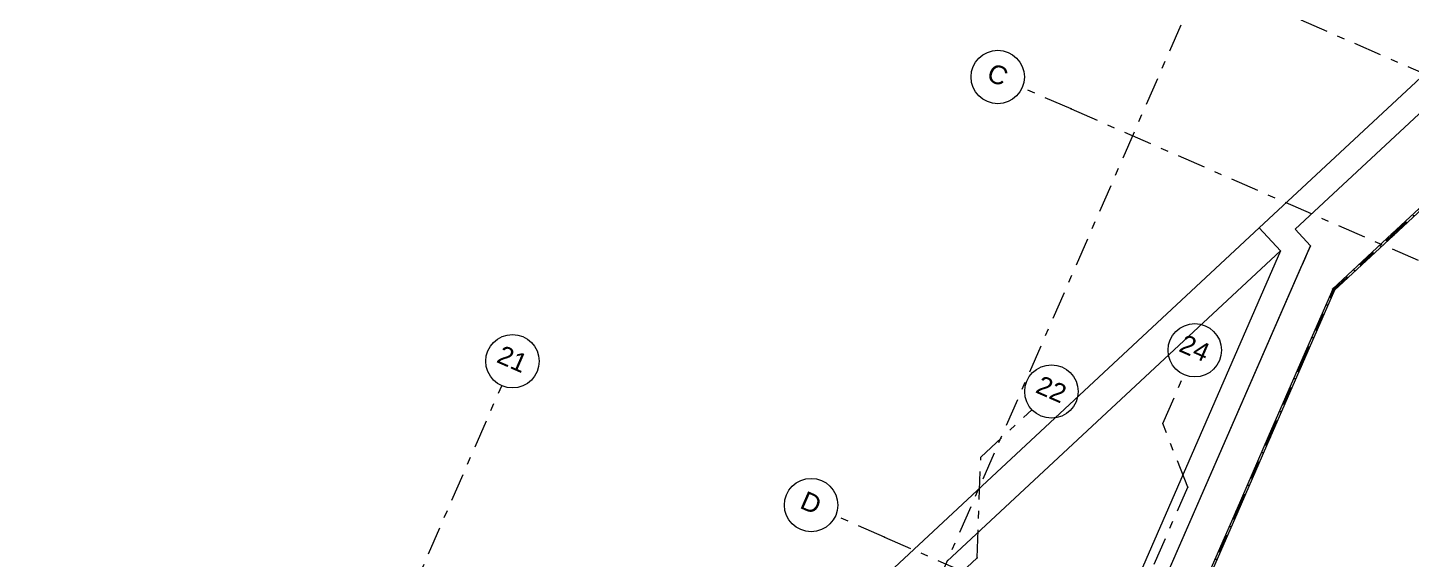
# Model space of a CAD drawing. Header units: millimetres. Extents: x -50172 to 90294, y -72116 to 25069.
# Drawn here: x -16339 to 9588, y -3 to 9958 of the extents above; entities that cross this region are included whole.
import ezdxf
from ezdxf.enums import TextEntityAlignment as Align

# ---------------------------------------------------------------- set-up
doc = ezdxf.new("R2010")
doc.units = ezdxf.units.MM
doc.header["$MEASUREMENT"] = 0
doc.linetypes.add('Dot & Dashed', pattern=[670.277762, 352.777767, -176.388884, 0, -141.111112])
doc.linetypes.add('Double Dashed', pattern=[1093.611073, 529.166651, -211.666656, 141.111112, -211.666656])
for name, color, linetype in [('A-15-MG_Structural_Grid', 7, 'Continuous'), ('A-20-M_Floor_Slab', 7, 'Continuous'), ('A-25-M_Wall_Ext', 7, 'Continuous'), ('A-25-M_Wall_Ext_Existing_HUB', 7, 'Continuous'), ('New_A-15-MG_Structural_Grid_Phase_2', 7, 'Continuous')]:
    doc.layers.add(name, color=color, linetype=linetype)
for name, color, linetype, lineweight, true_color in [('A-15-MG_Structural_Grid_Pen_No__163', 7, 'Continuous', 0, 0x750077), ('A-25-M_Wall_Ext_Existing_HUB_Pen_No__107', 7, 'Continuous', 15, 0xa6a6a6), ('A-25-M_Wall_Ext_Pen_No__64', 7, 'Continuous', 20, 0x606060), ('A-95-P_Drawing_Pen_No__82', 7, 'Continuous', 20, 0xaaaaaa), ('New_A-15-MG_Structural_Grid_Phase_2_Pen_No__222', 7, 'Continuous', 13, 0x65af33)]:
    doc.layers.add(name, color=color, linetype=linetype, lineweight=lineweight, true_color=true_color)
for name, color, linetype, lineweight in [('A-20-M_Floor_Slab_Pen_No__89', 8, 'Continuous', 20), ('A-25-M_Wall_Ext_Existing_HUB_Pen_No__1', 7, 'Continuous', 13), ('A-25-M_Wall_Ext_Existing_HUB_Pen_No__87', 8, 'Continuous', 20), ('A-25-M_Wall_Ext_Pen_No__16', 7, 'Continuous', 20)]:
    doc.layers.add(name, color=color, linetype=linetype, lineweight=lineweight)
doc.styles.add('GENERATED_STYLE_4', font='')
doc.styles.get('GENERATED_STYLE_4').set_extended_font_data('Swis721 BT')
pattern_1 = [(60, (0, 0), (-43.30127, 25), []), (120, (0, 0), (43.30127, 25), [])]
pattern_2 = [(45, (0, 0), (-91.9239, 91.9239), []), (135, (0, 0), (91.9239, 91.9239), [])]

# ---------------------------------------------------------------- blocks, each defined once
blk = doc.blocks.new('Slab_3_2', base_point=(4432, -1613))
at = {"layer": 'A-20-M_Floor_Slab_Pen_No__89', "linetype": 'Continuous', "flags": 128}
blk.add_lwpolyline([(4432, -1613), (7696, 5872), (7408, 6182), (17660, 15722), (18396, 14931), (19387, 17203), (53700, 2240), (53656, 2139), (53757, 2096), (44518, -19093), (12656, -5199), (14737, -426), (12206, 678), (10124, -4095), (12656, -5199)], close=True, dxfattribs=at)
blk = doc.blocks.new('Wall_6_2', base_point=(7137, 5777))
at = {"layer": 'A-25-M_Wall_Ext_Existing_HUB_Pen_No__87', "linetype": 'Continuous', "flags": 128}
for points in [[(7137, 5777), (3808, -1858)], [(7635, 5733), (7585, 5618)], [(7696, 5872), (7635, 5733)], [(4432, -1613), (7534, 5501)], [(7585, 5618), (7534, 5501)]]:
    blk.add_lwpolyline(points, dxfattribs=at)
blk = doc.blocks.new('Wall_32_2', base_point=(17337, 16069))
at = {"layer": 'A-25-M_Wall_Ext_Existing_HUB_Pen_No__107', "linetype": 'Continuous'}
h = blk.add_hatch(dxfattribs=at)
h.set_pattern_fill('613_01__ad_AR_SAND_0002', color=256, style=0, pattern_type=2)
h.set_pattern_definition([(103.994, (0, 0), (-1137.956, 451.32), [0, -965.2, 0, -1079.5, 0, -1031.875]), (73.994, (0, 0), (-1195.13, 1745.31), [0, -520.7, 0, -869.95, 0, -333.375]), (33.994, (-311.5, -716.2), (785.414, 1814.82), [0, -317.5, 0, -1143, 0, -1492.25]), (23.994, (-311.5, -716.2), (250.28, 1972.77), [0, -158.75, 0, -749.3, 0, -857.25])])
h.paths.add_polyline_path([(17609, 16322), (17679, 16247), (17684, 16392)])
h = blk.add_hatch(dxfattribs=at)
h.set_pattern_fill('Concrete_Block_0002', color=256, style=0, pattern_type=2)
h.set_pattern_definition(pattern_2)
h.paths.add_polyline_path([(17407, 15994), (17509, 16089), (17439, 16164), (17337, 16069)])
h = blk.add_hatch(dxfattribs=at)
h.set_pattern_fill('Concrete_Block_0002', color=256, style=0, pattern_type=2)
h.set_pattern_definition(pattern_2)
h.paths.add_polyline_path([(17486, 15908), (17589, 16003), (17509, 16089), (17407, 15994)])
h = blk.add_hatch(dxfattribs=at)
h.set_pattern_fill('Batt_Insulation_0002', color=256, style=0, pattern_type=2)
h.set_pattern_definition(pattern_1)
h.paths.add_polyline_path([(17509, 16089), (17593, 16167), (17523, 16242), (17439, 16164)])
h = blk.add_hatch(dxfattribs=at)
h.set_pattern_fill('Batt_Insulation_0002', color=256, style=0, pattern_type=2)
h.set_pattern_definition(pattern_1)
h.paths.add_polyline_path([(17589, 16003), (17673, 16082), (17593, 16167), (17509, 16089)])
h = blk.add_hatch(dxfattribs=at)
h.set_pattern_fill('Batt_Insulation_0002', color=256, style=0, pattern_type=2)
h.set_pattern_definition(pattern_1)
h.paths.add_polyline_path([(17589, 16003), (17667, 15919), (17673, 16082)])
h = blk.add_hatch(dxfattribs=at)
h.set_pattern_fill('Concrete_Block_0002', color=256, style=0, pattern_type=2)
h.set_pattern_definition(pattern_2)
h.paths.add_polyline_path([(17565, 15824), (17667, 15919), (17589, 16003), (17486, 15908)])
h = blk.add_hatch(dxfattribs=at)
h.set_pattern_fill('Concrete_Block_0002', color=256, style=0, pattern_type=2)
h.set_pattern_definition(pattern_2)
h.paths.add_polyline_path([(17565, 15824), (17660, 15721), (17667, 15919)])
at = {"layer": 'A-25-M_Wall_Ext_Existing_HUB_Pen_No__1', "linetype": 'Continuous'}
for p, q in [((17509, 16089), (17439, 16164)), ((17589, 16003), (17509, 16089)), ((17593, 16167), (17523, 16242)), ((17673, 16082), (17593, 16167)), ((17679, 16247), (17609, 16322)), ((17407, 15994), (17337, 16069)), ((17486, 15908), (17407, 15994)), ((17565, 15824), (17486, 15908)), ((17660, 15721), (17565, 15824)), ((17667, 15919), (17589, 16003))]:
    blk.add_line(p, q, dxfattribs=at)
at = {"layer": 'A-25-M_Wall_Ext_Existing_HUB_Pen_No__1', "linetype": 'Continuous', "flags": 128}
for points in [[(17684, 16392), (17609, 16322)], [(17439, 16164), (17337, 16069)], [(17523, 16242), (17439, 16164)], [(17609, 16322), (17523, 16242)]]:
    blk.add_lwpolyline(points, dxfattribs=at)
at = {"layer": 'A-25-M_Wall_Ext_Existing_HUB_Pen_No__87', "linetype": 'Continuous', "flags": 128}
for points in [[(17337, 16069), (6738, 6206)], [(7409, 6182), (17660, 15721)]]:
    blk.add_lwpolyline(points, dxfattribs=at)
blk = doc.blocks.new('Wall_40_2', base_point=(6738, 6206))
at = {"layer": 'A-25-M_Wall_Ext_Existing_HUB_Pen_No__87', "linetype": 'Continuous', "flags": 128}
for points in [[(6738, 6206), (7137, 5777)], [(7696, 5872), (7409, 6182)]]:
    blk.add_lwpolyline(points, dxfattribs=at)
blk = doc.blocks.new('Standard grid marker')
at = {"layer": 'A-15-MG_Structural_Grid_Pen_No__163', "linetype": 'Double Dashed'}
blk.add_line((1000, 0), (29726, 0), dxfattribs=at)
at = {"layer": 'A-15-MG_Structural_Grid_Pen_No__163', "style": 'GENERATED_STYLE_4'}
for tag, p in [('AC_MarkerText_1_0', (-500, 41)), ('AC_MarkerText_1_1', (31226, 41))]:
    blk.add_attdef(tag, text='', height=350, rotation=90, dxfattribs=at).set_placement(p, align=Align.MIDDLE_CENTER)
blk = doc.blocks.new('Standard grid marker_3')
at = {"layer": 'A-15-MG_Structural_Grid_Pen_No__163', "linetype": 'Double Dashed'}
for q in [(0, 0), (74255, 0)]:
    blk.add_line((1000, 0), q, dxfattribs=at)
at = {"layer": 'A-15-MG_Structural_Grid_Pen_No__163', "linetype": 'Continuous'}
blk.add_circle((-500, 0), 500, dxfattribs=at)
at = {"layer": 'A-15-MG_Structural_Grid_Pen_No__163', "linetype": 'Double Dashed'}
blk.add_point((1000, 0), dxfattribs=at)
blk.add_point((1000, 0), dxfattribs=at)
at = {"layer": 'A-15-MG_Structural_Grid_Pen_No__163', "style": 'GENERATED_STYLE_4'}
for tag, p in [('AC_MarkerText_1_0', (-500, 43)), ('AC_MarkerText_1_1', (75755, 43))]:
    blk.add_attdef(tag, text='', height=350, rotation=360, dxfattribs=at).set_placement(p, align=Align.MIDDLE_CENTER)
blk = doc.blocks.new('Railing Horizontal 19_3')
at = {"layer": 'A-25-M_Wall_Ext_Pen_No__16', "linetype": 'Dot & Dashed'}
blk.add_line((0, 0), (1510, 0), dxfattribs=at)
at = {"layer": 'A-25-M_Wall_Ext_Pen_No__64', "linetype": 'Continuous'}
for p, q in [((20, 20), (-20, 20)), ((-20, 20), (-20, -20)), ((0, 20), (0, -20)), ((1510, 20), (0, 20)), ((20, -20), (20, 20)), ((1530, 20), (1490, 20)), ((1490, 20), (1490, -20)), ((1510, -20), (1510, 20)), ((1530, -20), (1530, 20)), ((-20, -20), (20, -20)), ((0, -20), (1510, -20)), ((1490, -20), (1530, -20))]:
    blk.add_line(p, q, dxfattribs=at)
blk = doc.blocks.new('Standard grid marker_4')
at = {"layer": 'New_A-15-MG_Structural_Grid_Phase_2_Pen_No__222', "linetype": 'Double Dashed'}
for p, q in [((2643, 0), (1307, -1335)), ((2643, 0), (48998, 0)), ((1307, -1335), (0, -1335))]:
    blk.add_line(p, q, dxfattribs=at)
at = {"layer": 'New_A-15-MG_Structural_Grid_Phase_2_Pen_No__222', "linetype": 'Continuous'}
blk.add_circle((-500, -1335), 500, dxfattribs=at)
at = {"layer": 'New_A-15-MG_Structural_Grid_Phase_2_Pen_No__222', "linetype": 'Double Dashed'}
blk.add_point((2643, 0), dxfattribs=at)
at = {"layer": 'New_A-15-MG_Structural_Grid_Phase_2_Pen_No__222', "style": 'GENERATED_STYLE_4'}
blk.add_attdef('AC_MarkerText_1', text='', height=350, rotation=113.5, dxfattribs=at).set_placement((-500, -1294), align=Align.MIDDLE_CENTER)
blk = doc.blocks.new('Standard grid marker_17')
at = {"layer": 'New_A-15-MG_Structural_Grid_Phase_2_Pen_No__222', "linetype": 'Double Dashed'}
blk.add_line((39496, 0), (58242, 0), dxfattribs=at)
at = {"layer": 'New_A-15-MG_Structural_Grid_Phase_2_Pen_No__222', "linetype": 'Continuous'}
blk.add_circle((58742, 0), 500, dxfattribs=at)
at = {"layer": 'New_A-15-MG_Structural_Grid_Phase_2_Pen_No__222', "style": 'GENERATED_STYLE_4'}
for tag, p in [('AC_MarkerText_1_0', (-500, 41)), ('AC_MarkerText_1_1', (58742, 41))]:
    blk.add_attdef(tag, text='', height=350, rotation=270, dxfattribs=at).set_placement(p, align=Align.MIDDLE_CENTER)
blk = doc.blocks.new('Standard grid marker_19')
at = {"layer": 'New_A-15-MG_Structural_Grid_Phase_2_Pen_No__222', "linetype": 'Double Dashed'}
for p, q in [((37382, 0), (38287, 905)), ((38287, 905), (39287, 905)), ((1905, 0), (37382, 0))]:
    blk.add_line(p, q, dxfattribs=at)
at = {"layer": 'New_A-15-MG_Structural_Grid_Phase_2_Pen_No__222', "linetype": 'Continuous'}
blk.add_circle((39787, 905), 500, dxfattribs=at)
at = {"layer": 'New_A-15-MG_Structural_Grid_Phase_2_Pen_No__222', "linetype": 'Double Dashed'}
blk.add_point((37382, 0), dxfattribs=at)
at = {"layer": 'New_A-15-MG_Structural_Grid_Phase_2_Pen_No__222', "style": 'GENERATED_STYLE_4'}
for tag, p in [('AC_MarkerText_1_0', (-500, 946)), ('AC_MarkerText_1_1', (39787, 946))]:
    blk.add_attdef(tag, text='', height=350, rotation=270, dxfattribs=at).set_placement(p, align=Align.MIDDLE_CENTER)

msp = doc.modelspace()

# ---------------------------------------------------------------- linework, layer by layer
at = {"layer": 'A-95-P_Drawing_Pen_No__82', "linetype": 'Continuous'}
for p, q in [((6738, 6205.6), (-97.6, -155.4)), ((7137.3, 5776.6), (892, -34.9))]:
    msp.add_line(p, q, dxfattribs=at)

# ---------------------------------------------------------------- block references
at = {"layer": 'A-15-MG_Structural_Grid', "color": 8, "linetype": 'Continuous', "lineweight": 15, "zscale": 1000}
for name, p, rotation in [('Standard grid marker', (11348.2, 23952.4), 246.440411583993), ('Standard grid marker_3', (3595.3, 11813.5), 336.440411583993)]:
    msp.add_blockref(name, p, dxfattribs=dict(at, rotation=rotation))
at = {"layer": 'A-15-MG_Structural_Grid', "color": 8, "linetype": 'Continuous', "lineweight": 15}
ref = msp.add_blockref('Standard grid marker_3', (2296.2, 8834.4), dxfattribs=dict(at, zscale=1000, rotation=336.440411583993))
ref.add_attrib('AC_MarkerText_1', 'C', dxfattribs={"layer": 'A-15-MG_Structural_Grid_Pen_No__163', "color": 216, "true_color": 0x750077, "height": 350, "rotation": 336.44041, "style": 'GENERATED_STYLE_4'}).set_placement((1837.9, 9077.9), align=Align.MIDDLE_CENTER)
ref = msp.add_blockref('Standard grid marker_3', (-1201.2, 813.7), dxfattribs=dict(at, zscale=1000, rotation=336.440411583993))
ref.add_attrib('AC_MarkerText_1', 'D', dxfattribs={"layer": 'A-15-MG_Structural_Grid_Pen_No__163', "color": 216, "true_color": 0x750077, "height": 350, "rotation": 336.44041, "style": 'GENERATED_STYLE_4'}).set_placement((-1659.5, 1057), align=Align.MIDDLE_CENTER)
at = {"layer": 'A-20-M_Floor_Slab', "color": 8, "linetype": 'Continuous', "lineweight": 20}
msp.add_blockref('Slab_3_2', (4432, -1613.4), dxfattribs=at)
at = {"layer": 'A-25-M_Wall_Ext', "color": 251, "linetype": 'Continuous', "lineweight": 20, "true_color": 0x606060, "zscale": 1000}
for p, rotation in [((9238.3, 6080.3), 42.93853945443198), ((8132.8, 5051.7), 42.93853945443198), ((7529.3, 3667.6), 66.4404140429157), ((6925.7, 2283.4), 66.4404140429157), ((6322.2, 899.3), 66.4404140429157), ((5718.6, -484.8), 66.4404140429157)]:
    msp.add_blockref('Railing Horizontal 19_3', p, dxfattribs=dict(at, rotation=rotation))
at = {"layer": 'A-25-M_Wall_Ext_Existing_HUB', "color": 250, "lineweight": 50, "true_color": 0x2a2a2a}
for name, p in [('Wall_32_2', (17336.8, 16068.6)), ('Wall_40_2', (6738, 6205.6)), ('Wall_6_2', (7137.3, 5776.6))]:
    msp.add_blockref(name, p, dxfattribs=at)
at = {"layer": 'New_A-15-MG_Structural_Grid_Phase_2', "color": 8, "linetype": 'Continuous', "lineweight": 15}
ref = msp.add_blockref('Standard grid marker_19', (-9543.7, -32918), dxfattribs=dict(at, zscale=1000, rotation=66.44041158399293))
ref.add_attrib('AC_MarkerText_1_1', '24', dxfattribs={"layer": 'New_A-15-MG_Structural_Grid_Phase_2_Pen_No__222', "color": 85, "true_color": 0x65af33, "height": 350, "rotation": 336.44041, "style": 'GENERATED_STYLE_4'}).set_placement((5529.7, 3955.5), align=Align.MIDDLE_CENTER)
ref = msp.add_blockref('Standard grid marker_17', (-30734.1, -50137), dxfattribs=dict(at, zscale=1000, rotation=66.44041158399293))
ref.add_attrib('AC_MarkerText_1_1', '21', dxfattribs={"layer": 'New_A-15-MG_Structural_Grid_Phase_2_Pen_No__222', "color": 85, "true_color": 0x65af33, "height": 350, "rotation": 336.44041, "style": 'GENERATED_STYLE_4'}).set_placement((-7254.7, 3750), align=Align.MIDDLE_CENTER)
ref = msp.add_blockref('Standard grid marker_4', (3387.7, 1823.7), dxfattribs=dict(at, zscale=1000, rotation=222.9404146370858))
ref.add_attrib('AC_MarkerText_1', '22', dxfattribs={"layer": 'New_A-15-MG_Structural_Grid_Phase_2_Pen_No__222', "color": 85, "true_color": 0x65af33, "height": 350, "rotation": 336.44041, "style": 'GENERATED_STYLE_4'}).set_placement((2844, 3183), align=Align.MIDDLE_CENTER)

doc.saveas('drawing.dxf')
